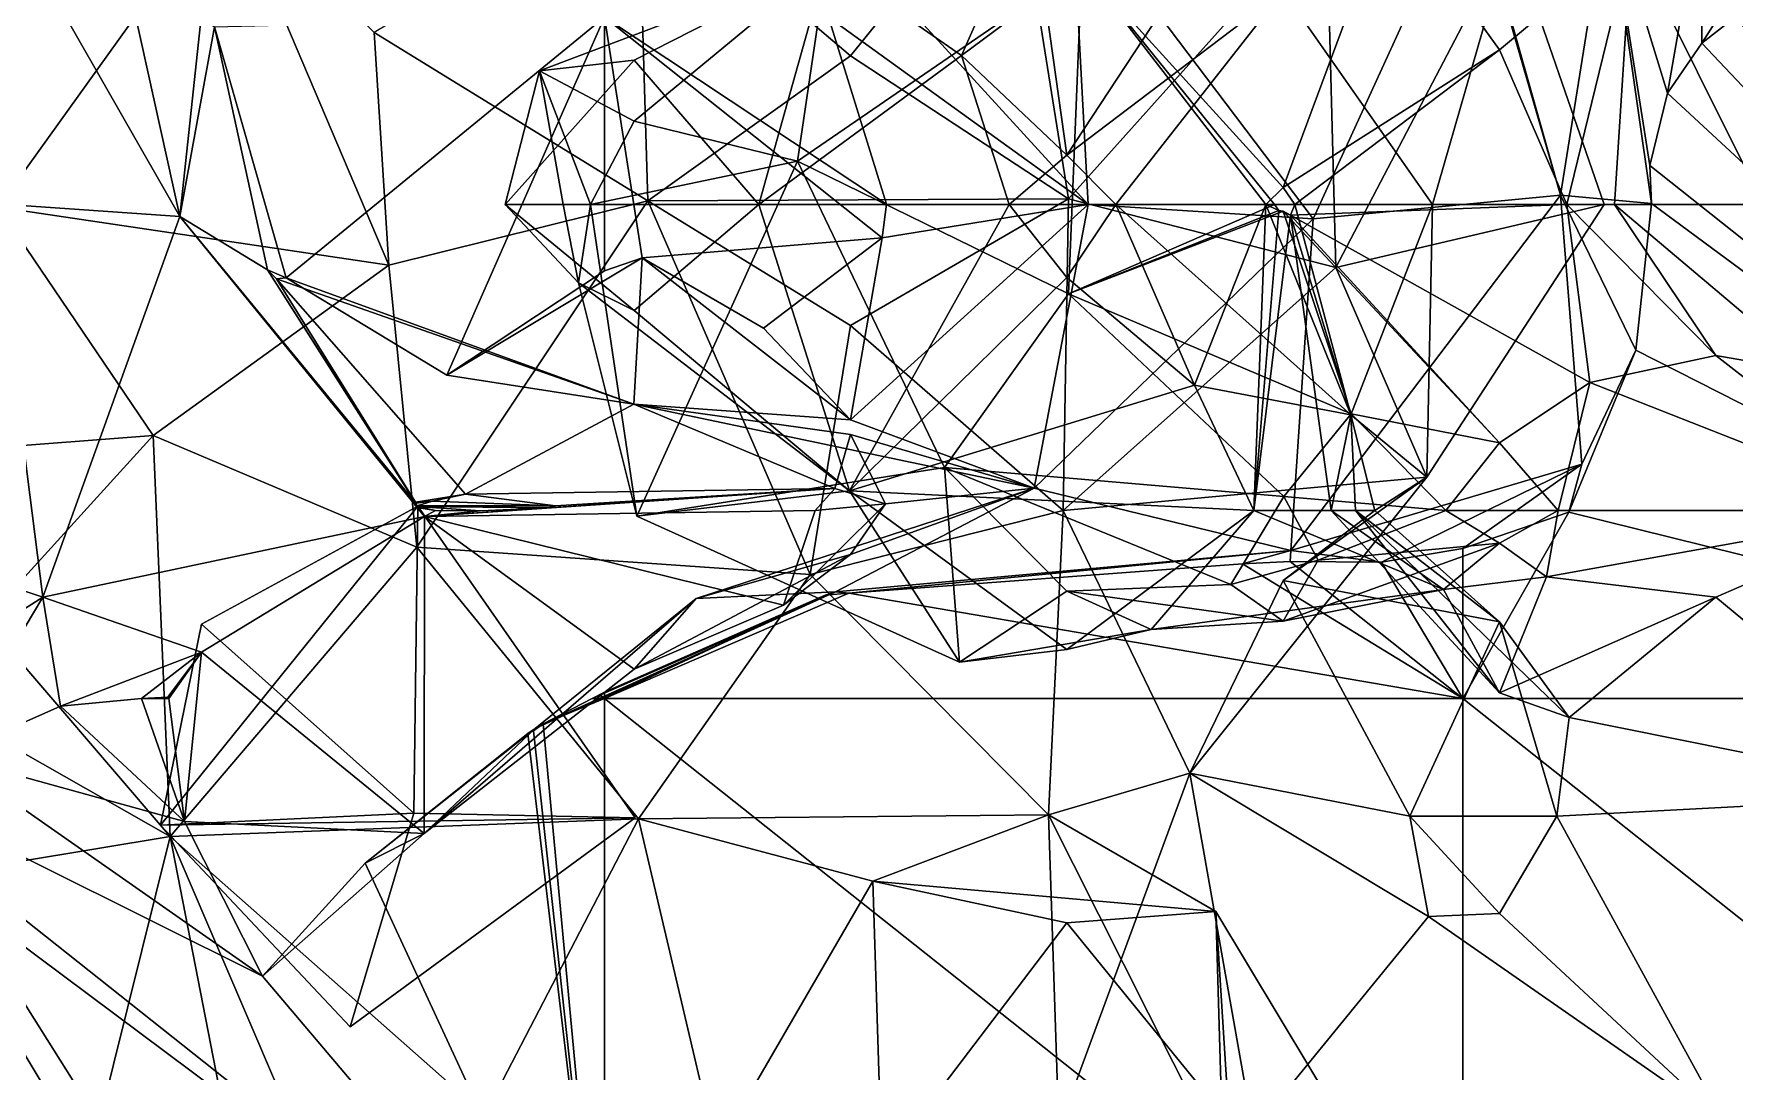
# Model space of a CAD drawing. Extents: x 290083 to 295691, y 4553739 to 4561622.
# Drawn here: x 291636.8 to 291735.8, y 4554009.9 to 4554070.4 of the extents above; entities that cross this region are included whole.
import ezdxf

# ---------------------------------------------------------------- set-up
doc = ezdxf.new("R2010")
doc.units = 0
doc.layers.add('Au_ppm_Pref_-_0_3', color=7, linetype='CONTINUOUS')

msp = doc.modelspace()

# ---------------------------------------------------------------- linework, layer by layer
at = {"layer": 'Au_ppm_Pref_-_0_3'}
for points in [[(291693.828, 4554080.822, 1837.567), (291671.956, 4554079.606, 1835.485), (291684.322, 4554069.099, 1838.141)], [(291697.018, 4554060.752, 1841.439), (291693.828, 4554080.822, 1837.567), (291684.322, 4554069.099, 1838.141)], [(291697.018, 4554060.752, 1841.439), (291712.058, 4554077.566, 1840.222), (291693.828, 4554080.822, 1837.567)], [(291648.081, 4554078.936, 1847.463), (291624.463, 4554075.684, 1844.796), (291634.69, 4554060.272, 1847.35)], [(291648.081, 4554078.936, 1847.463), (291634.69, 4554060.272, 1847.35), (291657.435, 4554056.902, 1845.157)], [(291648.081, 4554078.936, 1847.463), (291657.435, 4554056.902, 1845.157), (291656.586, 4554070.458, 1839.79)], [(291656.586, 4554070.458, 1839.79), (291672.526, 4554060.648, 1841.046), (291671.956, 4554079.606, 1835.485)], [(291684.322, 4554069.099, 1838.141), (291671.956, 4554079.606, 1835.485), (291672.526, 4554060.648, 1841.046)], [(291711.265, 4554059.597, 1885.122), (291697.223, 4554078.197, 1882.189), (291720.333, 4554079.43, 1883.453)], [(291720.333, 4554079.43, 1883.453), (291725.671, 4554060.974, 1887.795), (291711.265, 4554059.597, 1885.122)], [(291725.671, 4554060.974, 1887.795), (291720.333, 4554079.43, 1883.453), (291720.805, 4554078.249, 1888.705)], [(291634.359, 4554060.494, 1870.982), (291634.681, 4554078.249, 1876.328), (291645.278, 4554059.73, 1877.114)], [(291641.501, 4554076.792, 1879.168), (291645.278, 4554059.73, 1877.114), (291634.681, 4554078.249, 1876.328)], [(291698.162, 4554060.431, 1886.688), (291683.4, 4554076.606, 1887.723), (291697.223, 4554078.197, 1882.189)], [(291690.786, 4554069.108, 1853.069), (291697.807, 4554074.327, 1857.283), (291694.84, 4554078.249, 1853.069)], [(291696.921, 4554063.305, 1852.111), (291690.786, 4554069.108, 1853.069), (291694.84, 4554078.249, 1853.069)], [(291696.921, 4554063.305, 1852.111), (291694.84, 4554078.249, 1853.069), (291706.743, 4554078.249, 1851.76)], [(291696.921, 4554063.305, 1852.111), (291706.743, 4554078.249, 1851.76), (291709.521, 4554072.876, 1851.278)], [(291711.265, 4554059.597, 1885.122), (291698.162, 4554060.431, 1886.688), (291697.223, 4554078.197, 1882.189)], [(291709.521, 4554061.428, 1858.676), (291715.777, 4554078.249, 1856.019), (291697.807, 4554074.327, 1857.283)], [(291722.12, 4554069.433, 1856.07), (291715.777, 4554078.249, 1856.019), (291709.521, 4554061.428, 1858.676)], [(291722.12, 4554069.433, 1856.07), (291729.808, 4554075.858, 1852.379), (291715.777, 4554078.249, 1856.019)], [(291725.671, 4554060.974, 1887.795), (291720.805, 4554078.249, 1888.705), (291728.443, 4554078.249, 1891.664)], [(291728.443, 4554078.249, 1891.664), (291730.969, 4554060.487, 1892.364), (291725.671, 4554060.974, 1887.795)], [(291728.443, 4554078.249, 1891.664), (291730.887, 4554062.696, 1892.48), (291730.969, 4554060.487, 1892.364)], [(291728.443, 4554078.249, 1891.664), (291731.907, 4554066.914, 1893.723), (291730.887, 4554062.696, 1892.48)], [(291733.884, 4554078.249, 1894.645), (291731.907, 4554066.914, 1893.723), (291728.443, 4554078.249, 1891.664)], [(291733.884, 4554078.249, 1894.645), (291733.917, 4554069.828, 1894.782), (291731.907, 4554066.914, 1893.723)], [(291733.917, 4554069.828, 1894.782), (291733.884, 4554078.249, 1894.645), (291734.877, 4554071.337, 1895.319)], [(291646.518, 4554071.337, 1880.281), (291645.278, 4554059.73, 1877.114), (291641.501, 4554076.792, 1879.168)], [(291697.018, 4554060.752, 1841.439), (291712.585, 4554056.755, 1844.46), (291712.058, 4554077.566, 1840.222)], [(291722.773, 4554076.218, 1847.698), (291712.058, 4554077.566, 1840.222), (291712.585, 4554056.755, 1844.46)], [(291698.162, 4554060.431, 1886.688), (291683.043, 4554071.337, 1887.86), (291683.4, 4554076.606, 1887.723)], [(291718.229, 4554060.431, 1851.235), (291709.521, 4554072.876, 1851.278), (291722.773, 4554076.218, 1847.698)], [(291728.216, 4554060.431, 1847.13), (291722.773, 4554076.218, 1847.698), (291712.585, 4554056.755, 1844.46)], [(291718.229, 4554060.431, 1851.235), (291722.773, 4554076.218, 1847.698), (291728.216, 4554060.431, 1847.13)], [(291729.808, 4554075.858, 1852.379), (291722.12, 4554069.433, 1856.07), (291726.043, 4554060.431, 1854.919)], [(291729.808, 4554075.858, 1852.379), (291726.043, 4554060.431, 1854.919), (291728.829, 4554060.431, 1853.069)], [(291737.494, 4554060.431, 1848.438), (291729.808, 4554075.858, 1852.379), (291728.829, 4554060.431, 1853.069)], [(291729.808, 4554075.858, 1852.379), (291737.494, 4554060.431, 1848.438), (291747.877, 4554075.332, 1846.435)], [(291666.224, 4554068.209, 1853.069), (291671.723, 4554065.288, 1854.688), (291682.947, 4554074.56, 1853.651)], [(291682.947, 4554074.56, 1853.651), (291671.723, 4554068.842, 1850.266), (291666.224, 4554068.209, 1853.069)], [(291681.253, 4554062.951, 1859.736), (291682.947, 4554074.56, 1853.651), (291671.723, 4554065.288, 1854.688)], [(291682.947, 4554074.56, 1853.651), (291678.997, 4554060.431, 1849.64), (291671.723, 4554068.842, 1850.266)], [(291690.786, 4554069.108, 1853.069), (291678.997, 4554060.431, 1849.64), (291682.947, 4554074.56, 1853.651)], [(291697.807, 4554074.327, 1857.283), (291682.947, 4554074.56, 1853.651), (291681.253, 4554062.951, 1859.736)], [(291697.02, 4554055.229, 1863.26), (291697.807, 4554074.327, 1857.283), (291681.253, 4554062.951, 1859.736)], [(291690.786, 4554069.108, 1853.069), (291682.947, 4554074.56, 1853.651), (291697.807, 4554074.327, 1857.283)], [(291709.023, 4554060.431, 1859.009), (291697.807, 4554074.327, 1857.283), (291697.02, 4554055.229, 1863.26)], [(291708.511, 4554060.431, 1858.533), (291709.521, 4554061.428, 1858.676), (291697.807, 4554074.327, 1857.283)], [(291708.511, 4554060.431, 1858.533), (291697.807, 4554074.327, 1857.283), (291709.023, 4554060.431, 1859.009)], [(291696.921, 4554063.305, 1852.111), (291709.521, 4554072.876, 1851.278), (291699.781, 4554060.431, 1851.721)], [(291699.781, 4554060.431, 1851.721), (291709.521, 4554072.876, 1851.278), (291718.229, 4554060.431, 1851.235)], [(291645.278, 4554059.73, 1877.114), (291646.518, 4554071.337, 1880.281), (291647.286, 4554070.788, 1880.514)], [(291645.278, 4554059.73, 1877.114), (291647.286, 4554070.788, 1880.514), (291650.385, 4554056.627, 1882.448)], [(291670, 4554071.337, 1886.038), (291651.474, 4554056.157, 1882.754), (291647.286, 4554070.788, 1880.514)], [(291651.474, 4554056.157, 1882.754), (291650.385, 4554056.627, 1882.448), (291647.286, 4554070.788, 1880.514)], [(291660.817, 4554050.499, 1885.514), (291651.474, 4554056.157, 1882.754), (291670, 4554071.337, 1886.038)], [(291670, 4554056.575, 1887.262), (291660.817, 4554050.499, 1885.514), (291670, 4554071.337, 1886.038)], [(291672.188, 4554057.318, 1887.272), (291670, 4554056.575, 1887.262), (291670, 4554071.337, 1886.038)], [(291670, 4554071.337, 1886.038), (291686.179, 4554058.496, 1887.632), (291672.188, 4554057.318, 1887.272)], [(291683.043, 4554071.337, 1887.86), (291686.419, 4554060.452, 1887.767), (291670, 4554071.337, 1886.038)], [(291670, 4554071.337, 1886.038), (291686.419, 4554060.452, 1887.767), (291686.179, 4554058.496, 1887.632)], [(291698.162, 4554060.431, 1886.688), (291686.419, 4554060.452, 1887.767), (291683.043, 4554071.337, 1887.86)], [(291735.859, 4554071.337, 1895.47), (291733.917, 4554069.828, 1894.782), (291734.877, 4554071.337, 1895.319)], [(291735.859, 4554071.337, 1895.47), (291770, 4554031.652, 1890.52), (291733.917, 4554069.828, 1894.782)], [(291657.435, 4554056.902, 1845.157), (291672.526, 4554060.648, 1841.046), (291656.586, 4554070.458, 1839.79)], [(291733.917, 4554069.828, 1894.782), (291770, 4554031.652, 1890.52), (291731.907, 4554066.914, 1893.723)], [(291666.224, 4554068.209, 1853.069), (291671.723, 4554068.842, 1850.266), (291664.225, 4554060.431, 1849.535)], [(291671.723, 4554068.842, 1850.266), (291678.997, 4554060.431, 1849.64), (291664.225, 4554060.431, 1849.535)], [(291697.018, 4554060.752, 1841.439), (291684.322, 4554069.099, 1838.141), (291672.526, 4554060.648, 1841.046)], [(291690.786, 4554069.108, 1853.069), (291693.572, 4554060.431, 1851.49), (291678.997, 4554060.431, 1849.64)], [(291690.786, 4554069.108, 1853.069), (291696.921, 4554063.305, 1852.111), (291693.572, 4554060.431, 1851.49)], [(291722.12, 4554069.433, 1856.07), (291709.521, 4554061.428, 1858.676), (291710.203, 4554060.431, 1858.687)], [(291726.043, 4554060.431, 1854.919), (291722.12, 4554069.433, 1856.07), (291710.203, 4554060.431, 1858.687)], [(291666.224, 4554068.209, 1853.069), (291664.225, 4554060.431, 1849.535), (291667.598, 4554060.431, 1853.069)], [(291669.183, 4554060.431, 1854.267), (291671.723, 4554065.288, 1854.688), (291666.224, 4554068.209, 1853.069)], [(291669.183, 4554060.431, 1854.267), (291666.224, 4554068.209, 1853.069), (291667.598, 4554060.431, 1853.069)], [(291770, 4554031.652, 1890.52), (291730.887, 4554062.696, 1892.48), (291731.907, 4554066.914, 1893.723)], [(291681.253, 4554062.951, 1859.736), (291671.723, 4554065.288, 1854.688), (291669.183, 4554060.431, 1854.267)], [(291671.887, 4554042.28, 1859.144), (291681.253, 4554062.951, 1859.736), (291669.183, 4554060.431, 1854.267)], [(291671.887, 4554042.28, 1859.144), (291689.807, 4554045.117, 1863.29), (291681.253, 4554062.951, 1859.736)], [(291697.02, 4554055.229, 1863.26), (291681.253, 4554062.951, 1859.736), (291689.807, 4554045.117, 1863.29)], [(291696.921, 4554063.305, 1852.111), (291699.781, 4554060.431, 1851.721), (291693.572, 4554060.431, 1851.49)], [(291770, 4554031.652, 1890.52), (291730.969, 4554060.487, 1892.364), (291730.887, 4554062.696, 1892.48)], [(291708.511, 4554060.431, 1858.533), (291710.203, 4554060.431, 1858.687), (291709.521, 4554061.428, 1858.676)], [(291725.671, 4554060.974, 1887.795), (291709.975, 4554040.275, 1888.733), (291711.265, 4554059.597, 1885.122)], [(291725.671, 4554060.974, 1887.795), (291726.925, 4554045.313, 1889.51), (291709.975, 4554040.275, 1888.733)], [(291725.671, 4554060.974, 1887.795), (291730.969, 4554060.487, 1892.364), (291730.057, 4554051.951, 1891.929)], [(291725.671, 4554060.974, 1887.795), (291730.057, 4554051.951, 1891.929), (291726.925, 4554045.313, 1889.51)], [(291622.617, 4554042.456, 1870.213), (291634.359, 4554060.494, 1870.982), (291637.285, 4554037.568, 1875.459)], [(291623.727, 4554045.446, 1845.054), (291643.721, 4554046.967, 1844.357), (291634.69, 4554060.272, 1847.35)], [(291645.278, 4554059.73, 1877.114), (291637.285, 4554037.568, 1875.459), (291634.359, 4554060.494, 1870.982)], [(291643.721, 4554046.967, 1844.357), (291657.435, 4554056.902, 1845.157), (291634.69, 4554060.272, 1847.35)], [(291657.435, 4554056.902, 1845.157), (291659.066, 4554040.473, 1843.337), (291672.526, 4554060.648, 1841.046)], [(291681.977, 4554038.882, 1843.54), (291672.526, 4554060.648, 1841.046), (291659.066, 4554040.473, 1843.337)], [(291667.598, 4554060.431, 1853.069), (291664.225, 4554060.431, 1849.535), (291668.495, 4554055.866, 1853.069)], [(291668.495, 4554055.866, 1853.069), (291664.225, 4554060.431, 1849.535), (291671.723, 4554054.253, 1851.01)], [(291678.997, 4554060.431, 1849.64), (291671.723, 4554054.253, 1851.01), (291664.225, 4554060.431, 1849.535)], [(291669.183, 4554060.431, 1854.267), (291667.598, 4554060.431, 1853.069), (291668.495, 4554055.866, 1853.069)], [(291671.887, 4554042.28, 1859.144), (291669.183, 4554060.431, 1854.267), (291668.495, 4554055.866, 1853.069)], [(291684.263, 4554043.755, 1853.457), (291671.723, 4554054.253, 1851.01), (291678.997, 4554060.431, 1849.64)], [(291684.322, 4554053.379, 1844.779), (291697.018, 4554060.752, 1841.439), (291672.526, 4554060.648, 1841.046)], [(291672.526, 4554060.648, 1841.046), (291681.977, 4554038.882, 1843.54), (291684.322, 4554053.379, 1844.779)], [(291693.572, 4554060.431, 1851.49), (291684.263, 4554043.755, 1853.457), (291678.997, 4554060.431, 1849.64)], [(291684.263, 4554043.755, 1853.457), (291693.572, 4554060.431, 1851.49), (291696.921, 4554056.178, 1851.651)], [(291684.322, 4554053.379, 1844.779), (291696.708, 4554042.613, 1844.673), (291697.018, 4554060.752, 1841.439)], [(291698.162, 4554060.431, 1886.688), (291684.322, 4554047.885, 1886.948), (291686.179, 4554058.496, 1887.632)], [(291698.162, 4554060.431, 1886.688), (291695.019, 4554043.908, 1883.459), (291684.322, 4554047.885, 1886.948)], [(291686.419, 4554060.452, 1887.767), (291698.162, 4554060.431, 1886.688), (291686.179, 4554058.496, 1887.632)], [(291699.781, 4554060.431, 1851.721), (291696.921, 4554056.178, 1851.651), (291693.572, 4554060.431, 1851.49)], [(291711.265, 4554059.597, 1885.122), (291695.019, 4554043.908, 1883.459), (291698.162, 4554060.431, 1886.688)], [(291696.708, 4554042.613, 1844.673), (291712.585, 4554056.755, 1844.46), (291697.018, 4554060.752, 1841.439)], [(291704.367, 4554049.902, 1853.069), (291696.921, 4554056.178, 1851.651), (291699.781, 4554060.431, 1851.721)], [(291709.277, 4554060.087, 1859.009), (291709.023, 4554060.431, 1859.009), (291697.02, 4554055.229, 1863.26)], [(291709.521, 4554060.046, 1859.137), (291709.277, 4554060.087, 1859.009), (291697.02, 4554055.229, 1863.26)], [(291713.495, 4554048.235, 1864.948), (291709.521, 4554060.046, 1859.137), (291697.02, 4554055.229, 1863.26)], [(291699.781, 4554060.431, 1851.721), (291718.229, 4554060.431, 1851.235), (291713.46, 4554048.184, 1853.069)], [(291699.781, 4554060.431, 1851.721), (291713.46, 4554048.184, 1853.069), (291704.367, 4554049.902, 1853.069)], [(291708.511, 4554060.431, 1858.533), (291707.816, 4554042.613, 1853.873), (291704.367, 4554049.902, 1853.069)], [(291708.511, 4554060.431, 1858.533), (291704.367, 4554049.902, 1853.069), (291713.46, 4554048.184, 1853.069)], [(291708.511, 4554060.431, 1858.533), (291709.277, 4554060.087, 1859.009), (291707.816, 4554042.613, 1853.873)], [(291707.816, 4554042.613, 1853.873), (291709.277, 4554060.087, 1859.009), (291709.958, 4554059.813, 1859.009)], [(291707.816, 4554042.613, 1853.873), (291709.958, 4554059.813, 1859.009), (291712.32, 4554042.613, 1854.389)], [(291708.511, 4554060.431, 1858.533), (291713.46, 4554048.184, 1853.069), (291710.203, 4554060.431, 1858.687)], [(291708.511, 4554060.431, 1858.533), (291709.023, 4554060.431, 1859.009), (291709.277, 4554060.087, 1859.009)], [(291709.521, 4554060.046, 1859.137), (291709.958, 4554059.813, 1859.009), (291709.277, 4554060.087, 1859.009)], [(291709.521, 4554060.046, 1859.137), (291713.495, 4554048.235, 1864.948), (291722.12, 4554046.552, 1860.321)], [(291709.521, 4554060.046, 1859.137), (291722.12, 4554046.552, 1860.321), (291709.958, 4554059.813, 1859.009)], [(291713.46, 4554048.184, 1853.069), (291709.958, 4554059.813, 1859.009), (291710.203, 4554060.431, 1858.687)], [(291726.043, 4554060.431, 1854.919), (291710.203, 4554060.431, 1858.687), (291709.958, 4554059.813, 1859.009)], [(291726.043, 4554060.431, 1854.919), (291709.958, 4554059.813, 1859.009), (291727.394, 4554050.072, 1859.009)], [(291713.46, 4554048.184, 1853.069), (291712.32, 4554042.613, 1854.389), (291709.958, 4554059.813, 1859.009)], [(291727.394, 4554050.072, 1859.009), (291709.958, 4554059.813, 1859.009), (291722.12, 4554046.552, 1860.321)], [(291728.216, 4554060.431, 1847.13), (291712.585, 4554056.755, 1844.46), (291717.893, 4554044.539, 1847.13)], [(291713.46, 4554048.184, 1853.069), (291718.229, 4554060.431, 1851.235), (291717.893, 4554044.539, 1847.13)], [(291718.229, 4554060.431, 1851.235), (291728.216, 4554060.431, 1847.13), (291717.893, 4554044.539, 1847.13)], [(291734.719, 4554051.628, 1856.074), (291726.043, 4554060.431, 1854.919), (291727.394, 4554050.072, 1859.009)], [(291734.719, 4554051.628, 1856.074), (291728.829, 4554060.431, 1853.069), (291726.043, 4554060.431, 1854.919)], [(291734.719, 4554051.628, 1856.074), (291740.403, 4554050.651, 1853.069), (291728.829, 4554060.431, 1853.069)], [(291740.403, 4554050.651, 1853.069), (291737.494, 4554060.431, 1848.438), (291728.829, 4554060.431, 1853.069)], [(291770, 4554031.652, 1890.52), (291730.057, 4554051.951, 1891.929), (291730.969, 4554060.487, 1892.364)], [(291659.518, 4554042.264, 1876.668), (291637.285, 4554037.568, 1875.459), (291645.278, 4554059.73, 1877.114)], [(291659.1, 4554042.84, 1876.79), (291645.278, 4554059.73, 1877.114), (291659.099, 4554042.841, 1876.791)], [(291659.518, 4554042.264, 1876.668), (291645.278, 4554059.73, 1877.114), (291659.1, 4554042.84, 1876.79)], [(291659.099, 4554042.841, 1876.791), (291645.278, 4554059.73, 1877.114), (291659.026, 4554043.038, 1876.979)], [(291659.026, 4554043.038, 1876.979), (291645.278, 4554059.73, 1877.114), (291650.385, 4554056.627, 1882.448)], [(291695.019, 4554043.908, 1883.459), (291711.265, 4554059.597, 1885.122), (291709.975, 4554040.275, 1888.733)], [(291686.179, 4554058.496, 1887.632), (291679.254, 4554053.22, 1887.843), (291672.188, 4554057.318, 1887.272)], [(291686.179, 4554058.496, 1887.632), (291684.322, 4554047.885, 1886.948), (291679.254, 4554053.22, 1887.843)], [(291659.066, 4554040.473, 1843.337), (291657.435, 4554056.902, 1845.157), (291643.721, 4554046.967, 1844.357)], [(291672.188, 4554057.318, 1887.272), (291660.817, 4554050.499, 1885.514), (291670, 4554056.575, 1887.262)], [(291671.72, 4554048.81, 1882.455), (291660.817, 4554050.499, 1885.514), (291672.188, 4554057.318, 1887.272)], [(291684.322, 4554047.885, 1886.948), (291671.72, 4554048.81, 1882.455), (291672.188, 4554057.318, 1887.272)], [(291684.322, 4554047.885, 1886.948), (291672.188, 4554057.318, 1887.272), (291679.254, 4554053.22, 1887.843)], [(291659.005, 4554043.088, 1877.022), (291659.026, 4554043.038, 1876.979), (291650.385, 4554056.627, 1882.448)], [(291659.005, 4554043.088, 1877.022), (291650.385, 4554056.627, 1882.448), (291650.902, 4554056.1, 1882.619)], [(291651.474, 4554056.157, 1882.754), (291650.902, 4554056.1, 1882.619), (291650.385, 4554056.627, 1882.448)], [(291671.72, 4554048.81, 1882.455), (291650.902, 4554056.1, 1882.619), (291651.474, 4554056.157, 1882.754)], [(291650.902, 4554056.1, 1882.619), (291661.918, 4554043.552, 1877.806), (291659.005, 4554043.088, 1877.022)], [(291671.72, 4554048.81, 1882.455), (291661.918, 4554043.552, 1877.806), (291650.902, 4554056.1, 1882.619)], [(291671.72, 4554048.81, 1882.455), (291651.474, 4554056.157, 1882.754), (291660.817, 4554050.499, 1885.514)], [(291671.887, 4554042.28, 1859.144), (291668.495, 4554055.866, 1853.069), (291684.263, 4554043.755, 1853.457)], [(291684.263, 4554043.755, 1853.457), (291668.495, 4554055.866, 1853.069), (291671.723, 4554054.253, 1851.01)], [(291684.263, 4554043.755, 1853.457), (291696.921, 4554056.178, 1851.651), (291704.367, 4554049.902, 1853.069)], [(291717.893, 4554044.539, 1847.13), (291712.585, 4554056.755, 1844.46), (291696.708, 4554042.613, 1844.673)], [(291689.807, 4554045.117, 1863.29), (291709.562, 4554043.417, 1866.245), (291697.02, 4554055.229, 1863.26)], [(291697.02, 4554055.229, 1863.26), (291709.562, 4554043.417, 1866.245), (291713.495, 4554048.235, 1864.948)], [(291696.708, 4554042.613, 1844.673), (291684.322, 4554053.379, 1844.779), (291681.977, 4554038.882, 1843.54)], [(291770, 4554031.652, 1890.52), (291726.163, 4554042.51, 1891.473), (291730.057, 4554051.951, 1891.929)], [(291726.163, 4554042.51, 1891.473), (291726.925, 4554045.313, 1889.51), (291730.057, 4554051.951, 1891.929)], [(291734.719, 4554051.628, 1856.074), (291727.394, 4554050.072, 1859.009), (291746.333, 4554042.613, 1858.208)], [(291740.403, 4554050.651, 1853.069), (291734.719, 4554051.628, 1856.074), (291746.333, 4554042.613, 1858.208)], [(291704.367, 4554049.902, 1853.069), (291707.816, 4554042.613, 1853.873), (291684.263, 4554043.755, 1853.457)], [(291727.394, 4554050.072, 1859.009), (291722.12, 4554046.552, 1860.321), (291725.535, 4554042.613, 1860.619)], [(291746.333, 4554042.613, 1858.208), (291727.394, 4554050.072, 1859.009), (291725.535, 4554042.613, 1860.619)], [(291671.72, 4554048.81, 1882.455), (291683.415, 4554043.897, 1876.827), (291661.918, 4554043.552, 1877.806)], [(291684.322, 4554047.885, 1886.948), (291695.019, 4554043.908, 1883.459), (291671.72, 4554048.81, 1882.455)], [(291671.72, 4554048.81, 1882.455), (291695.019, 4554043.908, 1883.459), (291684.322, 4554047.041, 1878.303)], [(291671.72, 4554048.81, 1882.455), (291684.322, 4554047.041, 1878.303), (291683.415, 4554043.897, 1876.827)], [(291713.495, 4554048.235, 1864.948), (291709.562, 4554043.417, 1866.245), (291719.01, 4554042.613, 1864.948)], [(291713.735, 4554042.613, 1853.069), (291712.32, 4554042.613, 1854.389), (291713.46, 4554048.184, 1853.069)], [(291713.735, 4554042.613, 1853.069), (291713.46, 4554048.184, 1853.069), (291714.868, 4554042.613, 1850.549)], [(291713.46, 4554048.184, 1853.069), (291717.893, 4554044.539, 1847.13), (291714.868, 4554042.613, 1850.549)], [(291719.01, 4554042.613, 1864.948), (291722.12, 4554046.552, 1860.321), (291713.495, 4554048.235, 1864.948)], [(291633.925, 4554036.197, 1843.329), (291643.721, 4554046.967, 1844.357), (291623.727, 4554045.446, 1845.054)], [(291644.715, 4554023.624, 1842.607), (291643.721, 4554046.967, 1844.357), (291633.925, 4554036.197, 1843.329)], [(291644.715, 4554023.624, 1842.607), (291659.066, 4554040.473, 1843.337), (291643.721, 4554046.967, 1844.357)], [(291684.322, 4554047.041, 1878.303), (291686.368, 4554042.996, 1876.349), (291683.415, 4554043.897, 1876.827)], [(291695.019, 4554043.908, 1883.459), (291686.368, 4554042.996, 1876.349), (291684.322, 4554047.041, 1878.303)], [(291719.01, 4554042.613, 1864.948), (291725.535, 4554042.613, 1860.619), (291722.12, 4554046.552, 1860.321)], [(291671.887, 4554042.28, 1859.144), (291690.67, 4554033.773, 1859.009), (291689.807, 4554045.117, 1863.29)], [(291706.47, 4554038.299, 1864.948), (291709.562, 4554043.417, 1866.245), (291689.807, 4554045.117, 1863.29)], [(291706.47, 4554038.299, 1864.948), (291689.807, 4554045.117, 1863.29), (291696.921, 4554037.904, 1860.578)], [(291690.67, 4554033.773, 1859.009), (291696.921, 4554037.904, 1860.578), (291689.807, 4554045.117, 1863.29)], [(291709.975, 4554040.275, 1888.733), (291726.925, 4554045.313, 1889.51), (291715.262, 4554039.603, 1890.715)], [(291715.262, 4554039.603, 1890.715), (291726.925, 4554045.313, 1889.51), (291720, 4554040.386, 1891.418)], [(291720, 4554040.386, 1891.418), (291726.925, 4554045.313, 1889.51), (291726.163, 4554042.51, 1891.473)], [(291717.893, 4554044.539, 1847.13), (291696.708, 4554042.613, 1844.673), (291704.086, 4554027.298, 1847.732)], [(291709.521, 4554038.522, 1851.705), (291717.893, 4554044.539, 1847.13), (291704.086, 4554027.298, 1847.732)], [(291709.521, 4554038.522, 1851.705), (291714.868, 4554042.613, 1850.549), (291717.893, 4554044.539, 1847.13)], [(291659.005, 4554043.088, 1877.022), (291661.918, 4554043.552, 1877.806), (291659.963, 4554043.146, 1877.229)], [(291659.963, 4554043.146, 1877.229), (291659.026, 4554043.038, 1876.979), (291659.005, 4554043.088, 1877.022)], [(291659.963, 4554043.146, 1877.229), (291659.095, 4554042.872, 1876.836), (291659.026, 4554043.038, 1876.979)], [(291659.026, 4554043.038, 1876.979), (291659.095, 4554042.872, 1876.836), (291659.099, 4554042.841, 1876.791)], [(291667.146, 4554042.87, 1876.803), (291659.095, 4554042.872, 1876.836), (291659.963, 4554043.146, 1877.229)], [(291659.518, 4554042.264, 1876.668), (291666.737, 4554042.77, 1876.728), (291683.415, 4554043.897, 1876.827)], [(291683.415, 4554043.897, 1876.827), (291682.279, 4554042.613, 1875.863), (291659.518, 4554042.264, 1876.668)], [(291667.146, 4554042.87, 1876.803), (291659.963, 4554043.146, 1877.229), (291661.918, 4554043.552, 1877.806)], [(291667.146, 4554042.87, 1876.803), (291661.918, 4554043.552, 1877.806), (291683.415, 4554043.897, 1876.827)], [(291666.737, 4554042.77, 1876.728), (291667.146, 4554042.87, 1876.803), (291683.415, 4554043.897, 1876.827)], [(291671.887, 4554042.28, 1859.144), (291684.263, 4554043.755, 1853.457), (291690.67, 4554033.773, 1859.009)], [(291675.35, 4554037.484, 1882.766), (291695.019, 4554043.908, 1883.459), (291683.459, 4554037.866, 1888.97)], [(291684.322, 4554040.047, 1877.682), (291695.019, 4554043.908, 1883.459), (291675.35, 4554037.484, 1882.766)], [(291684.322, 4554040.047, 1877.682), (291680.419, 4554037.094, 1876.827), (291686.368, 4554042.996, 1876.349)], [(291680.419, 4554037.094, 1876.827), (291682.279, 4554042.613, 1875.863), (291686.368, 4554042.996, 1876.349)], [(291683.415, 4554043.897, 1876.827), (291686.368, 4554042.996, 1876.349), (291682.279, 4554042.613, 1875.863)], [(291683.459, 4554037.866, 1888.97), (291695.019, 4554043.908, 1883.459), (291709.975, 4554040.275, 1888.733)], [(291707.816, 4554042.613, 1853.873), (291696.921, 4554034.517, 1856.31), (291684.263, 4554043.755, 1853.457)], [(291684.263, 4554043.755, 1853.457), (291696.921, 4554034.517, 1856.31), (291690.67, 4554033.773, 1859.009)], [(291695.019, 4554043.908, 1883.459), (291684.322, 4554040.047, 1877.682), (291686.368, 4554042.996, 1876.349)], [(291711.574, 4554039.709, 1864.948), (291709.562, 4554043.417, 1866.245), (291706.47, 4554038.299, 1864.948)], [(291719.01, 4554042.613, 1864.948), (291709.562, 4554043.417, 1866.245), (291711.574, 4554039.709, 1864.948)], [(291627.153, 4554031.115, 1873.756), (291622.617, 4554042.456, 1870.213), (291637.285, 4554037.568, 1875.459)], [(291637.285, 4554037.568, 1875.459), (291659.518, 4554042.264, 1876.668), (291646.525, 4554034.355, 1880.013)], [(291671.794, 4554024.706, 1793.705), (291659.137, 4554042.852, 1793.75), (291644.154, 4554024.268, 1793.293)], [(291644.154, 4554024.268, 1793.293), (291659.137, 4554042.852, 1793.75), (291646.525, 4554035.995, 1797.409)], [(291659.137, 4554042.852, 1793.75), (291658.908, 4554024.98, 1799.621), (291646.525, 4554035.995, 1797.409)], [(291659.504, 4554023.786, 1882.725), (291646.525, 4554034.355, 1880.013), (291659.518, 4554042.264, 1876.668)], [(291671.794, 4554024.706, 1793.705), (291658.908, 4554024.98, 1799.621), (291659.137, 4554042.852, 1793.75)], [(291659.099, 4554042.841, 1876.791), (291659.095, 4554042.872, 1876.836), (291667.146, 4554042.87, 1876.803)], [(291667.146, 4554042.87, 1876.803), (291666.737, 4554042.77, 1876.728), (291659.099, 4554042.841, 1876.791)], [(291659.1, 4554042.84, 1876.79), (291659.099, 4554042.841, 1876.791), (291666.737, 4554042.77, 1876.728)], [(291659.518, 4554042.264, 1876.668), (291659.1, 4554042.84, 1876.79), (291659.105, 4554042.834, 1876.791)], [(291662.78, 4554042.594, 1876.797), (291659.105, 4554042.834, 1876.791), (291659.1, 4554042.84, 1876.79)], [(291662.78, 4554042.594, 1876.797), (291659.1, 4554042.84, 1876.79), (291666.737, 4554042.77, 1876.728)], [(291659.518, 4554042.264, 1876.668), (291659.105, 4554042.834, 1876.791), (291659.2, 4554042.764, 1876.869)], [(291660.17, 4554042.614, 1876.977), (291659.105, 4554042.834, 1876.791), (291662.78, 4554042.594, 1876.797)], [(291660.17, 4554042.614, 1876.977), (291659.2, 4554042.764, 1876.869), (291659.105, 4554042.834, 1876.791)], [(291659.212, 4554042.755, 1876.879), (291659.518, 4554042.264, 1876.668), (291659.2, 4554042.764, 1876.869)], [(291659.212, 4554042.755, 1876.879), (291659.2, 4554042.764, 1876.869), (291660.17, 4554042.614, 1876.977)], [(291660.17, 4554042.614, 1876.977), (291659.518, 4554042.264, 1876.668), (291659.212, 4554042.755, 1876.879)], [(291659.504, 4554023.786, 1882.725), (291659.518, 4554042.264, 1876.668), (291671.723, 4554033.369, 1879.685)], [(291659.518, 4554042.264, 1876.668), (291662.78, 4554042.594, 1876.797), (291666.737, 4554042.77, 1876.728)], [(291659.518, 4554042.264, 1876.668), (291660.17, 4554042.614, 1876.977), (291662.78, 4554042.594, 1876.797)], [(291682.279, 4554042.613, 1875.863), (291680.419, 4554037.094, 1876.827), (291659.518, 4554042.264, 1876.668)], [(291671.723, 4554033.369, 1879.685), (291659.518, 4554042.264, 1876.668), (291680.419, 4554037.094, 1876.827)], [(291696.708, 4554042.613, 1844.673), (291681.977, 4554038.882, 1843.54), (291695.861, 4554024.88, 1841.719)], [(291704.086, 4554027.298, 1847.732), (291696.708, 4554042.613, 1844.673), (291695.861, 4554024.88, 1841.719)], [(291707.816, 4554042.613, 1853.873), (291701.832, 4554035.668, 1859.009), (291696.921, 4554034.517, 1856.31)], [(291707.816, 4554042.613, 1853.873), (291718.855, 4554037.997, 1859.009), (291701.832, 4554035.668, 1859.009)], [(291707.816, 4554042.613, 1853.873), (291712.32, 4554042.613, 1854.389), (291718.855, 4554037.997, 1859.009)], [(291709.521, 4554038.522, 1851.705), (291722.12, 4554036.13, 1849.291), (291714.868, 4554042.613, 1850.549)], [(291719.01, 4554042.613, 1864.948), (291711.574, 4554039.709, 1864.948), (291722.12, 4554040.706, 1859.644)], [(291713.735, 4554042.613, 1853.069), (291722.12, 4554031.991, 1855.468), (291712.32, 4554042.613, 1854.389)], [(291712.32, 4554042.613, 1854.389), (291722.12, 4554031.991, 1855.468), (291718.855, 4554037.997, 1859.009)], [(291713.735, 4554042.613, 1853.069), (291726.184, 4554030.543, 1853.069), (291722.12, 4554031.991, 1855.468)], [(291713.735, 4554042.613, 1853.069), (291714.868, 4554042.613, 1850.549), (291722.12, 4554036.13, 1849.291)], [(291713.735, 4554042.613, 1853.069), (291722.12, 4554036.13, 1849.291), (291726.184, 4554030.543, 1853.069)], [(291719.01, 4554042.613, 1864.948), (291722.12, 4554040.706, 1859.644), (291725.535, 4554042.613, 1860.619)], [(291726.163, 4554042.51, 1891.473), (291720, 4554031.652, 1890.964), (291720, 4554040.386, 1891.418)], [(291770, 4554031.652, 1890.52), (291720, 4554031.652, 1890.964), (291726.163, 4554042.51, 1891.473)], [(291724.859, 4554038.74, 1859.009), (291725.535, 4554042.613, 1860.619), (291722.12, 4554040.706, 1859.644)], [(291734.719, 4554037.567, 1854.751), (291746.333, 4554042.613, 1858.208), (291724.859, 4554038.74, 1859.009)], [(291746.333, 4554042.613, 1858.208), (291725.535, 4554042.613, 1860.619), (291724.859, 4554038.74, 1859.009)], [(291748.67, 4554026.029, 1852.315), (291746.333, 4554042.613, 1858.208), (291734.719, 4554037.567, 1854.751)], [(291671.981, 4554024.655, 1841.623), (291659.066, 4554040.473, 1843.337), (291644.715, 4554023.624, 1842.607)], [(291681.977, 4554038.882, 1843.54), (291659.066, 4554040.473, 1843.337), (291671.981, 4554024.655, 1841.623)], [(291671.723, 4554033.369, 1879.685), (291680.419, 4554037.094, 1876.827), (291684.322, 4554040.047, 1877.682)], [(291671.723, 4554033.369, 1879.685), (291684.322, 4554040.047, 1877.682), (291675.35, 4554037.484, 1882.766)], [(291684.237, 4554037.789, 1889.285), (291683.459, 4554037.866, 1888.97), (291709.975, 4554040.275, 1888.733)], [(291684.237, 4554037.789, 1889.285), (291709.975, 4554040.275, 1888.733), (291707.155, 4554039.497, 1889.893)], [(291707.155, 4554039.497, 1889.893), (291709.975, 4554040.275, 1888.733), (291709.939, 4554039.638, 1889.973)], [(291709.521, 4554036.159, 1862.796), (291718.855, 4554037.997, 1859.009), (291722.12, 4554040.706, 1859.644)], [(291709.521, 4554036.159, 1862.796), (291722.12, 4554040.706, 1859.644), (291711.574, 4554039.709, 1864.948)], [(291709.939, 4554039.638, 1889.973), (291709.975, 4554040.275, 1888.733), (291715.262, 4554039.603, 1890.715)], [(291720, 4554031.652, 1890.964), (291715.262, 4554039.603, 1890.715), (291720, 4554040.386, 1891.418)], [(291724.859, 4554038.74, 1859.009), (291722.12, 4554040.706, 1859.644), (291718.855, 4554037.997, 1859.009)], [(291707.155, 4554039.497, 1889.893), (291720, 4554031.652, 1890.964), (291684.237, 4554037.789, 1889.285)], [(291706.47, 4554038.299, 1864.948), (291709.521, 4554036.159, 1862.796), (291711.574, 4554039.709, 1864.948)], [(291709.939, 4554039.638, 1889.973), (291720, 4554031.652, 1890.964), (291707.155, 4554039.497, 1889.893)], [(291709.939, 4554039.638, 1889.973), (291715.262, 4554039.603, 1890.715), (291720, 4554031.652, 1890.964)], [(291681.977, 4554038.882, 1843.54), (291671.981, 4554024.655, 1841.623), (291695.861, 4554024.88, 1841.719)], [(291709.521, 4554036.159, 1862.796), (291706.47, 4554038.299, 1864.948), (291696.921, 4554037.904, 1860.578)], [(291709.521, 4554038.522, 1851.705), (291704.086, 4554027.298, 1847.732), (291716.903, 4554024.795, 1850.61)], [(291709.521, 4554038.522, 1851.705), (291716.903, 4554024.795, 1850.61), (291722.12, 4554036.13, 1849.291)], [(291722.12, 4554031.991, 1855.468), (291724.859, 4554038.74, 1859.009), (291718.855, 4554037.997, 1859.009)], [(291734.719, 4554037.567, 1854.751), (291724.859, 4554038.74, 1859.009), (291722.12, 4554031.991, 1855.468)], [(291627.153, 4554031.115, 1873.756), (291637.285, 4554037.568, 1875.459), (291631.761, 4554028.29, 1875.656)], [(291637.285, 4554037.568, 1875.459), (291638.318, 4554031.218, 1877.817), (291631.761, 4554028.29, 1875.656)], [(291638.318, 4554031.218, 1877.817), (291637.285, 4554037.568, 1875.459), (291646.525, 4554034.355, 1880.013)], [(291659.504, 4554023.786, 1882.725), (291675.35, 4554037.484, 1882.766), (291665.96, 4554029.913, 1887.839)], [(291659.504, 4554023.786, 1882.725), (291671.723, 4554033.369, 1879.685), (291675.35, 4554037.484, 1882.766)], [(291665.96, 4554029.913, 1887.839), (291683.459, 4554037.866, 1888.97), (291666.423, 4554030.184, 1888.14)], [(291683.459, 4554037.866, 1888.97), (291665.96, 4554029.913, 1887.839), (291675.35, 4554037.484, 1882.766)], [(291666.423, 4554030.184, 1888.14), (291683.459, 4554037.866, 1888.97), (291669.289, 4554031.652, 1889.069)], [(291669.289, 4554031.652, 1889.069), (291683.459, 4554037.866, 1888.97), (291670, 4554032.016, 1889.298)], [(291670, 4554032.016, 1889.298), (291683.459, 4554037.866, 1888.97), (291682.862, 4554037.666, 1889.251)], [(291684.237, 4554037.789, 1889.285), (291670, 4554031.652, 1889.328), (291682.862, 4554037.666, 1889.251)], [(291684.237, 4554037.789, 1889.285), (291720, 4554031.652, 1890.964), (291670, 4554031.652, 1889.328)], [(291682.862, 4554037.666, 1889.251), (291670, 4554031.652, 1889.328), (291670, 4554032.016, 1889.298)], [(291682.862, 4554037.666, 1889.251), (291683.459, 4554037.866, 1888.97), (291684.237, 4554037.789, 1889.285)], [(291701.832, 4554035.668, 1859.009), (291696.921, 4554037.904, 1860.578), (291690.67, 4554033.773, 1859.009)], [(291709.521, 4554036.159, 1862.796), (291696.921, 4554037.904, 1860.578), (291701.832, 4554035.668, 1859.009)], [(291709.521, 4554036.159, 1862.796), (291701.832, 4554035.668, 1859.009), (291718.855, 4554037.997, 1859.009)], [(291734.719, 4554037.567, 1854.751), (291722.12, 4554031.991, 1855.468), (291726.184, 4554030.543, 1853.069)], [(291748.67, 4554026.029, 1852.315), (291734.719, 4554037.567, 1854.751), (291726.184, 4554030.543, 1853.069)], [(291633.925, 4554036.197, 1843.329), (291627.436, 4554033.435, 1841.191), (291644.715, 4554023.624, 1842.607)], [(291722.12, 4554036.13, 1849.291), (291716.903, 4554024.795, 1850.61), (291725.472, 4554024.795, 1851.489)], [(291726.184, 4554030.543, 1853.069), (291722.12, 4554036.13, 1849.291), (291725.472, 4554024.795, 1851.489)], [(291644.154, 4554024.268, 1793.293), (291646.525, 4554035.995, 1797.409), (291658.908, 4554024.98, 1799.621)], [(291701.832, 4554035.668, 1859.009), (291690.67, 4554033.773, 1859.009), (291696.921, 4554034.517, 1856.31)], [(291643.035, 4554031.652, 1879.502), (291638.318, 4554031.218, 1877.817), (291646.525, 4554034.355, 1880.013)], [(291646.525, 4554034.355, 1880.013), (291644.565, 4554031.739, 1880.065), (291643.035, 4554031.652, 1879.502)], [(291644.565, 4554031.739, 1880.065), (291646.525, 4554034.355, 1880.013), (291644.627, 4554031.652, 1880.082)], [(291644.627, 4554031.652, 1880.082), (291646.525, 4554034.355, 1880.013), (291645.547, 4554024.486, 1880.977)], [(291645.547, 4554024.486, 1880.977), (291646.525, 4554034.355, 1880.013), (291659.504, 4554023.786, 1882.725)], [(291631.463, 4554021.425, 1836.317), (291644.715, 4554023.624, 1842.607), (291627.436, 4554033.435, 1841.191)], [(291645.547, 4554024.486, 1880.977), (291631.761, 4554028.29, 1875.656), (291638.318, 4554031.218, 1877.817)], [(291645.547, 4554024.486, 1880.977), (291638.318, 4554031.218, 1877.817), (291643.035, 4554031.652, 1879.502)], [(291643.035, 4554031.652, 1879.502), (291644.565, 4554031.739, 1880.065), (291644.627, 4554031.652, 1880.082)], [(291644.627, 4554031.652, 1880.082), (291645.547, 4554024.486, 1880.977), (291643.035, 4554031.652, 1879.502)], [(291670, 4554031.652, 1889.328), (291666.423, 4554030.184, 1888.14), (291669.289, 4554031.652, 1889.069)], [(291670, 4554031.652, 1889.328), (291670, 4553991.967, 1892.425), (291666.423, 4554030.184, 1888.14)], [(291669.716, 4554031.878, 1889.24), (291669.289, 4554031.652, 1889.069), (291670, 4554032.016, 1889.298)], [(291669.716, 4554031.878, 1889.24), (291670, 4554031.652, 1889.328), (291669.289, 4554031.652, 1889.069)], [(291670, 4554031.652, 1889.328), (291669.716, 4554031.878, 1889.24), (291670, 4554032.016, 1889.298)], [(291670, 4554031.652, 1889.328), (291720, 4554031.652, 1890.964), (291720, 4553991.967, 1881.683)], [(291720, 4553991.967, 1881.683), (291670, 4553991.967, 1892.425), (291670, 4554031.652, 1889.328)], [(291720, 4554031.652, 1890.964), (291770, 4554031.652, 1890.52), (291770, 4553991.967, 1886.508)], [(291770, 4553991.967, 1886.508), (291720, 4553991.967, 1881.683), (291720, 4554031.652, 1890.964)], [(291670, 4553991.967, 1892.425), (291665.863, 4554029.776, 1887.967), (291666.423, 4554030.184, 1888.14)], [(291665.96, 4554029.913, 1887.839), (291666.423, 4554030.184, 1888.14), (291665.863, 4554029.776, 1887.967)], [(291726.184, 4554030.543, 1853.069), (291725.472, 4554024.795, 1851.489), (291748.67, 4554026.029, 1852.315)], [(291665.542, 4554029.626, 1887.862), (291656.061, 4554022.066, 1884.997), (291665.96, 4554029.913, 1887.839)], [(291659.504, 4554023.786, 1882.725), (291665.96, 4554029.913, 1887.839), (291656.061, 4554022.066, 1884.997)], [(291670, 4553991.967, 1892.425), (291656.061, 4554022.066, 1884.997), (291665.542, 4554029.626, 1887.862)], [(291665.96, 4554029.913, 1887.839), (291665.863, 4554029.776, 1887.967), (291665.542, 4554029.626, 1887.862)], [(291670, 4553991.967, 1892.425), (291665.542, 4554029.626, 1887.862), (291665.863, 4554029.776, 1887.967)], [(291670, 4553991.967, 1892.425), (291629.44, 4554022.255, 1874.88), (291623.979, 4554028.494, 1872.804)], [(291650.083, 4554015.478, 1883.332), (291623.979, 4554028.494, 1872.804), (291631.761, 4554028.29, 1875.656)], [(291670, 4553991.967, 1892.425), (291623.979, 4554028.494, 1872.804), (291650.083, 4554015.478, 1883.332)], [(291650.083, 4554015.478, 1883.332), (291631.761, 4554028.29, 1875.656), (291645.547, 4554024.486, 1880.977)], [(291704.086, 4554027.298, 1847.732), (291695.861, 4554024.88, 1841.719), (291696.46, 4554006.599, 1847.122)], [(291707.784, 4554006.456, 1853.772), (291704.086, 4554027.298, 1847.732), (291696.46, 4554006.599, 1847.122)], [(291717.996, 4554018.964, 1853.069), (291716.903, 4554024.795, 1850.61), (291704.086, 4554027.298, 1847.732)], [(291717.996, 4554018.964, 1853.069), (291704.086, 4554027.298, 1847.732), (291707.784, 4554006.456, 1853.772)], [(291725.472, 4554024.795, 1851.489), (291735.22, 4554006.965, 1852.986), (291748.67, 4554026.029, 1852.315)], [(291746.17, 4554008.459, 1858.661), (291748.67, 4554026.029, 1852.315), (291735.22, 4554006.965, 1852.986)], [(291655.195, 4554012.533, 1793.676), (291644.154, 4554024.268, 1793.293), (291658.908, 4554024.98, 1799.621)], [(291644.154, 4554024.268, 1793.293), (291655.195, 4554012.533, 1793.676), (291671.794, 4554024.706, 1793.705)], [(291663.039, 4554007.396, 1843.017), (291671.981, 4554024.655, 1841.623), (291644.715, 4554023.624, 1842.607)], [(291659.504, 4554023.786, 1882.725), (291650.083, 4554015.478, 1883.332), (291645.547, 4554024.486, 1880.977)], [(291671.794, 4554024.706, 1793.705), (291655.195, 4554012.533, 1793.676), (291658.908, 4554024.98, 1799.621)], [(291663.039, 4554007.396, 1843.017), (291676.536, 4554005.315, 1835.837), (291671.981, 4554024.655, 1841.623)], [(291695.861, 4554024.88, 1841.719), (291671.981, 4554024.655, 1841.623), (291685.634, 4554021.006, 1835.896)], [(291671.981, 4554024.655, 1841.623), (291676.536, 4554005.315, 1835.837), (291685.634, 4554021.006, 1835.896)], [(291695.861, 4554024.88, 1841.719), (291685.634, 4554021.006, 1835.896), (291705.603, 4554019.254, 1835.251)], [(291696.46, 4554006.599, 1847.122), (291695.861, 4554024.88, 1841.719), (291706.031, 4554004.66, 1840.908)], [(291695.861, 4554024.88, 1841.719), (291705.603, 4554019.254, 1835.251), (291706.031, 4554004.66, 1840.908)], [(291717.996, 4554018.964, 1853.069), (291722.12, 4554019.138, 1851.183), (291716.903, 4554024.795, 1850.61)], [(291725.472, 4554024.795, 1851.489), (291716.903, 4554024.795, 1850.61), (291722.12, 4554019.138, 1851.183)], [(291725.472, 4554024.795, 1851.489), (291722.12, 4554019.138, 1851.183), (291735.22, 4554006.965, 1852.986)], [(291631.463, 4554021.425, 1836.317), (291640.574, 4554006.978, 1838.057), (291644.715, 4554023.624, 1842.607)], [(291647.942, 4554006.978, 1841.191), (291644.715, 4554023.624, 1842.607), (291640.574, 4554006.978, 1838.057)], [(291651.833, 4554006.978, 1844.628), (291663.039, 4554007.396, 1843.017), (291644.715, 4554023.624, 1842.607)], [(291647.942, 4554006.978, 1841.191), (291651.833, 4554006.978, 1844.628), (291644.715, 4554023.624, 1842.607)], [(291659.504, 4554023.786, 1882.725), (291656.061, 4554022.066, 1884.997), (291650.083, 4554015.478, 1883.332)], [(291629.44, 4554022.255, 1874.88), (291638.164, 4554002.346, 1876.885), (291635.272, 4554003.506, 1875.502)], [(291629.44, 4554022.255, 1874.88), (291644.705, 4553996.779, 1879.625), (291638.164, 4554002.346, 1876.885)], [(291670, 4553991.967, 1892.425), (291644.705, 4553996.779, 1879.625), (291629.44, 4554022.255, 1874.88)], [(291631.463, 4554021.425, 1836.317), (291633.124, 4554006.978, 1835.251), (291640.574, 4554006.978, 1838.057)], [(291670, 4553991.967, 1892.425), (291650.083, 4554015.478, 1883.332), (291656.061, 4554022.066, 1884.997)], [(291676.536, 4554005.315, 1835.837), (291686.162, 4554004.422, 1831.031), (291685.634, 4554021.006, 1835.896)], [(291685.634, 4554021.006, 1835.896), (291686.162, 4554004.422, 1831.031), (291696.921, 4554018.589, 1831.381)], [(291705.603, 4554019.254, 1835.251), (291685.634, 4554021.006, 1835.896), (291696.921, 4554018.589, 1831.381)], [(291705.603, 4554019.254, 1835.251), (291696.921, 4554018.589, 1831.381), (291706.376, 4554006.978, 1830.794)], [(291706.031, 4554004.66, 1840.908), (291705.603, 4554019.254, 1835.251), (291712.992, 4554006.978, 1835.251)], [(291712.992, 4554006.978, 1835.251), (291705.603, 4554019.254, 1835.251), (291706.376, 4554006.978, 1830.794)], [(291696.921, 4554018.589, 1831.381), (291686.162, 4554004.422, 1831.031), (291706.376, 4554006.978, 1830.794)], [(291717.996, 4554018.964, 1853.069), (291707.784, 4554006.456, 1853.772), (291735.22, 4554006.965, 1852.986)], [(291717.996, 4554018.964, 1853.069), (291735.22, 4554006.965, 1852.986), (291722.12, 4554019.138, 1851.183)]]:
    msp.add_3dface(points, dxfattribs=at)

doc.saveas('drawing.dxf')
